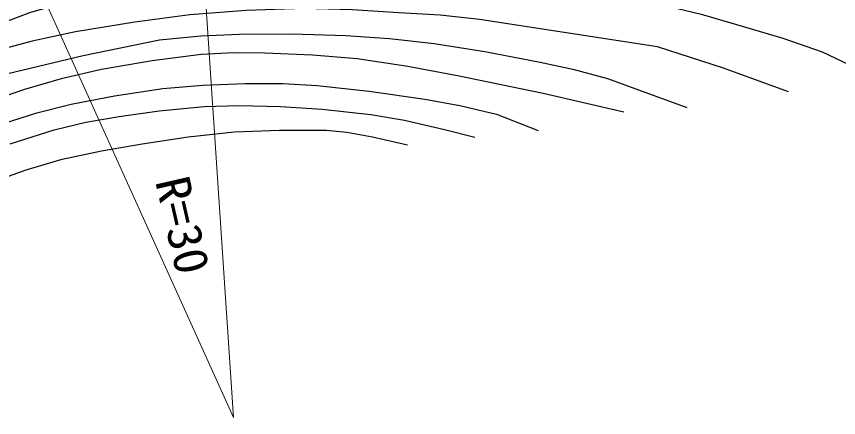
# Model space of a CAD drawing. Units: millimetres, scale not verified. Extents: x 40000 to 680000, y 20000 to 380000.
# Drawn here: x 202922 to 246687, y 250889 to 272274 of the extents above; entities that cross this region are included whole.
import ezdxf
from ezdxf.enums import TextEntityAlignment as Align

# ---------------------------------------------------------------- set-up
doc = ezdxf.new("R2010")
doc.units = ezdxf.units.MM
doc.header["$LTSCALE"] = 1000
doc.layers.add('M-BGD', color=7, linetype='Continuous', lineweight=25)
doc.layers.add('M-STR-HTXT', color=7, linetype='Continuous', lineweight=13)
doc.styles.add('ＭＳ ゴシック', font='')
doc.styles.get('ＭＳ ゴシック').set_extended_font_data('MS Gothic')

msp = doc.modelspace()

# ---------------------------------------------------------------- linework, layer by layer
at = {"layer": 'M-BGD'}
for points in [[(200514, 271304), (203692, 272497), (205466, 273002), (207610, 273496), (209721, 273863), (211905, 274131), (214299, 274312), (216581, 274380), (220976, 274373), (225576, 274264), (228169, 274109), (230756, 273849), (234129, 273408), (237303, 272884), (239372, 272387), (241679, 271720), (243721, 271120), (245816, 270388), (247943, 269378)], [(244021, 268258), (240554, 269518), (237047, 270657), (227580, 272113), (225480, 272336), (223283, 272466), (220801, 272631), (218216, 272700), (215155, 272586), (212159, 272363), (209222, 271976), (206065, 271451), (203763, 270947), (201442, 270334)], [(202459, 269234), (206472, 270187), (210542, 271032), (212734, 271241), (214787, 271334), (217587, 271347), (220455, 271254), (222783, 271094), (225168, 270822), (227853, 270402), (230799, 269835), (232546, 269468), (234390, 268967), (238613, 267417)], [(235251, 267172), (230963, 268162), (226485, 269089), (223759, 269610), (221067, 270010), (218675, 270211), (216148, 270318), (214519, 270337), (212762, 270242), (210141, 269904), (207444, 269448), (205301, 268948), (203350, 268384), (200890, 267543)], [(202288, 266592), (204005, 267133), (205838, 267598), (208150, 268047), (210721, 268431), (212841, 268611), (215105, 268700), (217105, 268700), (218933, 268596), (221694, 268293), (224661, 267857), (226527, 267522), (228476, 267065), (230694, 266191)], [(202594, 265488), (204938, 266228), (206615, 266631), (208389, 266943), (210522, 267243), (212911, 267471), (214784, 267527), (216984, 267478), (219199, 267336), (221785, 267054), (223574, 266742), (225718, 266251), (227320, 265841)], [(192439, 257191), (193746, 258430), (195110, 259567), (197065, 260962), (199151, 262309), (200301, 262901), (201594, 263443), (203431, 264093), (205349, 264656), (207454, 265117), (209623, 265487), (212070, 265852), (214529, 266114), (216927, 266219), (219402, 266215), (220502, 266106), (221880, 265851), (223748, 265421)]]:
    msp.add_lwpolyline(points, dxfattribs=at)
at = {"layer": 'M-STR-HTXT'}
for p, q in [((212488, 280584), (214474, 250889)), ((214474, 250889), (202311, 277821))]:
    msp.add_line(p, q, dxfattribs=at)

# ---------------------------------------------------------------- texts
at = {"layer": 'M-STR-HTXT', "style": 'ＭＳ ゴシック', "width": 1.05}
msp.add_text('R=30', height=1833, rotation=282.9, dxfattribs=at).set_placement((209764, 263374), align=Align.BOTTOM_LEFT)

doc.saveas('drawing.dxf')
